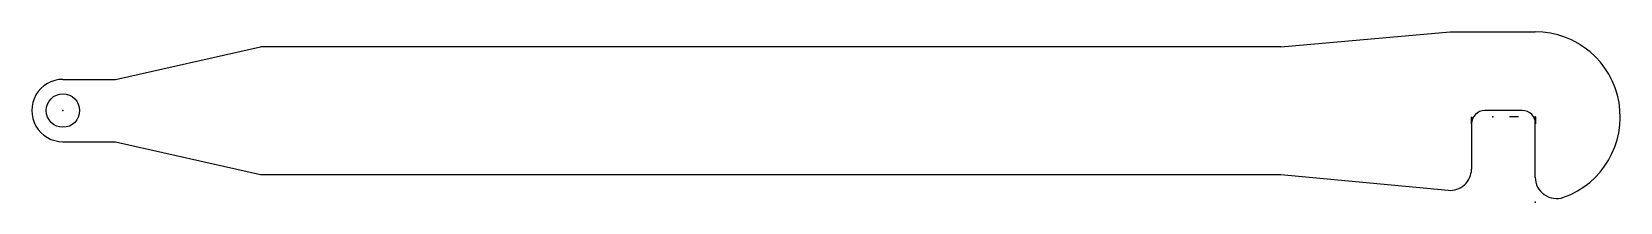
# Model space of a CAD drawing. Header units: centimetres. Extents: x -0.9 to 46.5, y -2.7 to 2.3.
import ezdxf

# ---------------------------------------------------------------- set-up
doc = ezdxf.new("R2010")
doc.units = ezdxf.units.CM
doc.header["$MEASUREMENT"] = 0
doc.layers.add('LiftingArm v11_Sketch1', color=7, linetype='Continuous')

msp = doc.modelspace()

# ---------------------------------------------------------------- linework, layer by layer
at = {"layer": 'LiftingArm v11_Sketch1'}
for p, q in [((1.57, 0.93), (5.906, 1.905)), ((36.386, 1.905), (5.906, 1.905)), ((36.386, 1.905), (41.447, 2.348)), ((41.447, 2.348), (43.987, 2.348)), ((0, 0.93), (1.57, 0.93)), ((43.6, 0), (42.482, 0)), ((42.082, -0.192), (42.082, -1.746)), ((42.082, -0.4), (42.082, -0.192)), ((43.487, -0.192), (43.217, -0.192)), ((43.987, -1.988), (43.987, -0.192)), ((43.987, -0.192), (44, -0.192)), ((44, -0.192), (44, -0.4)), ((0, -0.93), (1.57, -0.93)), ((1.57, -0.93), (5.906, -1.905)), ((43.987, -1.988), (43.987, -0.692)), ((5.906, -1.905), (36.386, -1.905)), ((36.386, -1.905), (41.387, -2.378))]:
    msp.add_line(p, q, dxfattribs=at)
msp.add_circle((0, 0), 0.5, dxfattribs=at)
for centre, radius, start, end in [((43.987, -0.192), 2.54, 289.4712, 90), ((0, 0), 0.93, 89.9843, 270.0157), ((0, 0), 0.93, 89.9843, 270.0157), ((42.482, -0.4), 0.4, 90, 180), ((43.6, -0.4), 0.4, 360, 90), ((41.447, -1.746), 0.635, 264.5953, 0), ((44.622, -1.988), 0.635, 180, 289.4712)]:
    msp.add_arc(centre, radius, start, end, dxfattribs=at)
for p in [(0, 0), (0, 0), (42.717, -0.192), (43.987, -0.192), (43.987, -2.732)]:
    msp.add_point(p, dxfattribs=at)

doc.saveas('drawing.dxf')
